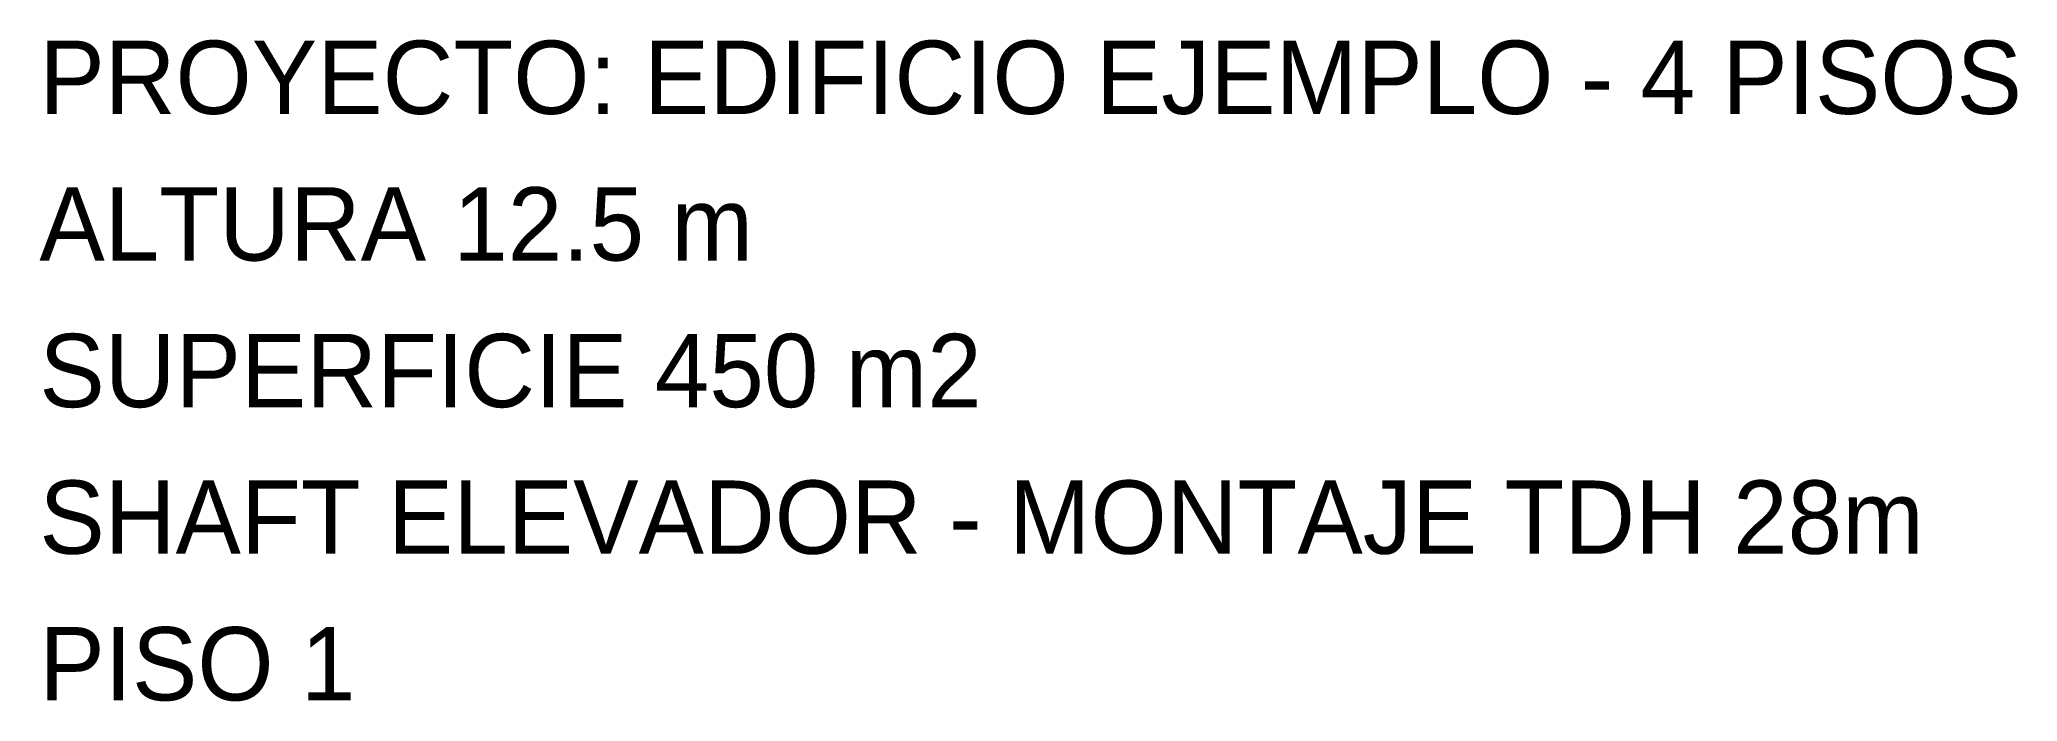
# Model space of a CAD drawing. Extents: x 0 to 67.5, y -20 to 2.5.
import ezdxf

# ---------------------------------------------------------------- set-up
doc = ezdxf.new("R2010")
doc.units = 0

msp = doc.modelspace()

# ---------------------------------------------------------------- texts
for s, p in [('PROYECTO: EDIFICIO EJEMPLO - 4 PISOS', (0, 0)), ('ALTURA 12.5 m', (0, -5)), ('SUPERFICIE 450 m2', (0, -10)), ('SHAFT ELEVADOR - MONTAJE TDH 28m', (0, -15)), ('PISO 1', (0, -20))]:
    msp.add_text(s, height=2.5).set_placement(p)

doc.saveas('drawing.dxf')
